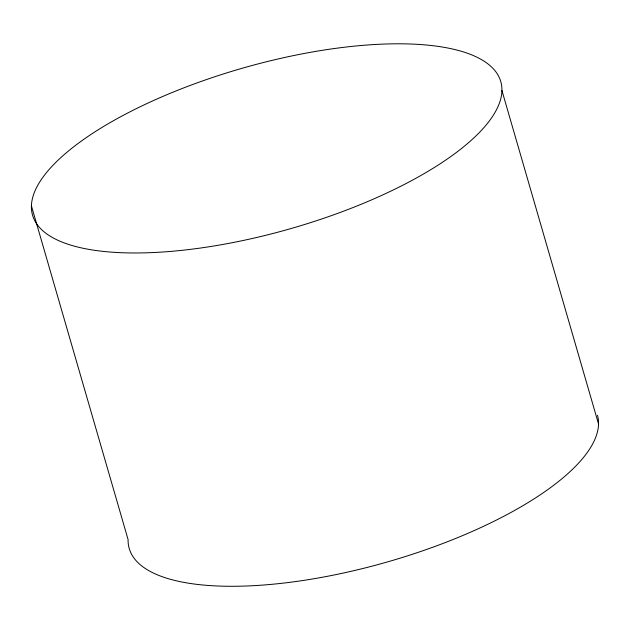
<?xml version="1.0" encoding="UTF-8"?>
<svg xmlns="http://www.w3.org/2000/svg" width="630" height="630" viewBox="0 0 630 630"><rect width="100%" height="100%" fill="white"/><g stroke="black" fill="none" stroke-linecap="round" stroke-linejoin="round"><path stroke-width="0.94" d="M501.921 90.476A243.456 83.766 -15.9 0 1 147.168 252.78A243.456 83.766 -15.9 0 1 151.05 101.651A243.456 83.766 -15.9 0 1 501.921 90.476L598.5 423.872M31.5 206.128L128.079 539.524A243.456 83.766 -15.9 0 0 373.078 565.882A243.456 83.766 -15.9 0 0 597.5 415.265"/></g></svg>
